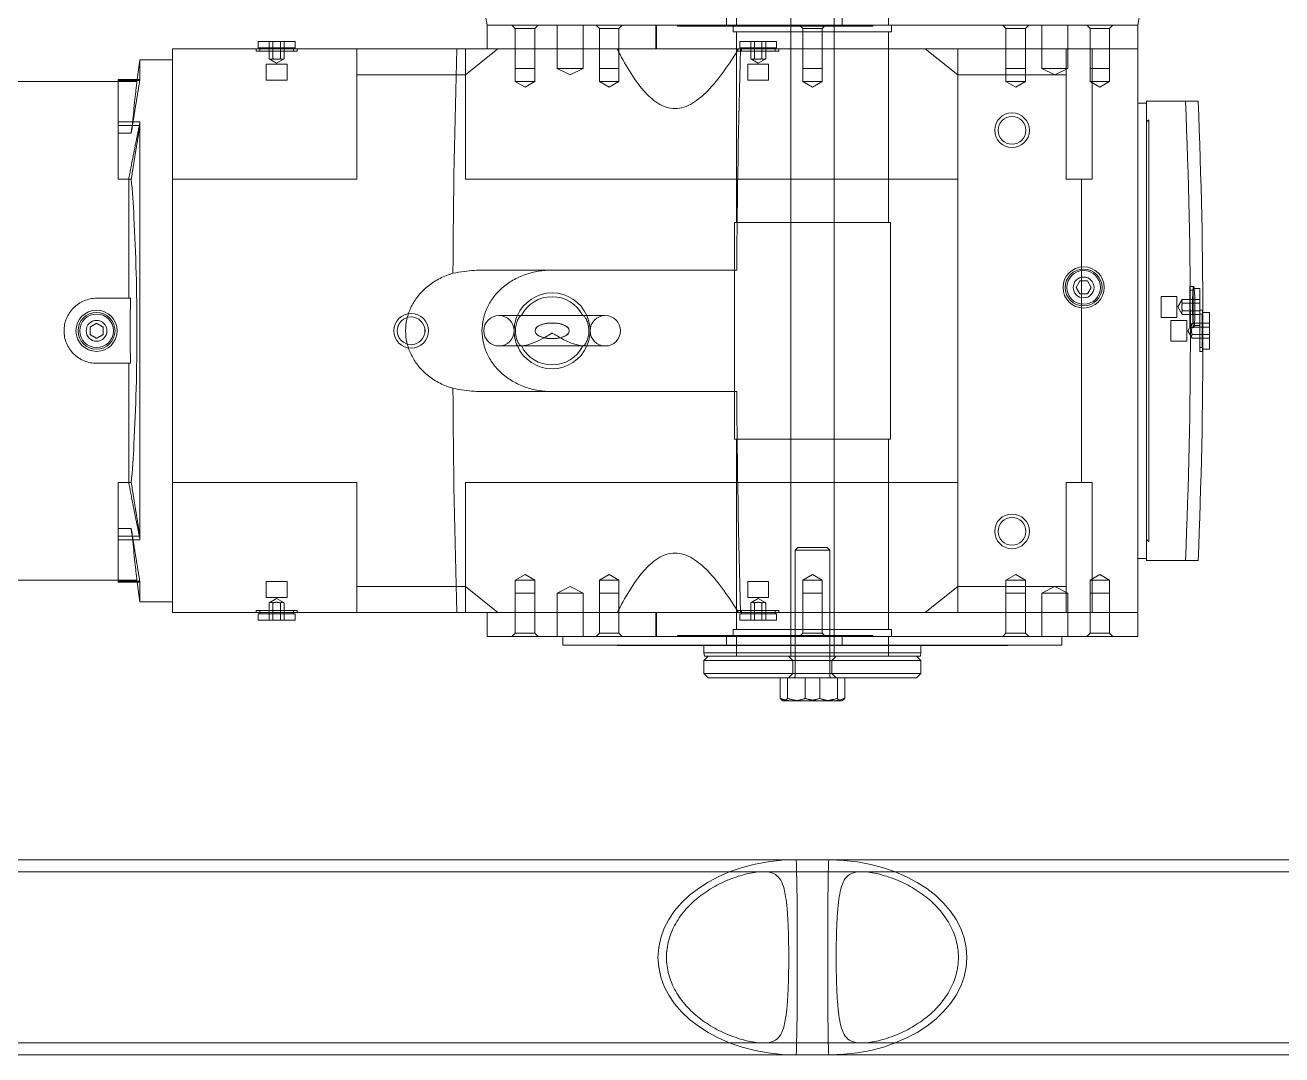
# Model space of a CAD drawing. Header units: millimetres. Extents: x 12318 to 17800, y 6541 to 10165.
# Drawn here: x 13402.5 to 13515.6, y 9246 to 9338.8 of the extents above; entities that cross this region are included whole.
import ezdxf

# ---------------------------------------------------------------- set-up
doc = ezdxf.new("R2010")
doc.units = ezdxf.units.MM
doc.layers.add('Equipment', color=123, linetype='Continuous')

# ---------------------------------------------------------------- blocks, each defined once
blk = doc.blocks.new('A$Ce64cb7e9')
at = {"layer": 'Equipment', "linetype": 'Continuous', "lineweight": 0, "extrusion": (-2.22045e-16, 1, 0)}
for p, q in [((319.46, 510), (313.87, 541.74)), ((619.46, 510), (625.06, 541.74)), ((434.46, 519), (434.46, 510)), ((459.46, 519), (459.46, 219)), ((479.46, 519), (479.46, 219)), ((504.46, 519), (504.46, 510)), ((319.46, 510), (358.83, 510)), ((319.46, 510), (319.46, 499)), ((332.47, 508.5), (330.96, 510)), ((341.46, 508.5), (342.96, 510)), ((351.71, 510), (351.71, 490)), ((368.17, 510), (358.83, 510)), ((363.71, 510), (363.71, 490)), ((368.17, 510), (570.75, 510)), ((371.28, 508.5), (369.77, 510)), ((380.27, 508.5), (381.77, 510)), ((397.28, 510), (397.28, 499)), ((397.61, 510), (397.61, 499)), ((407.29, 509.5), (407.29, 510)), ((429.88, 514), (429.88, 510)), ((432.96, 510), (432.96, 506.85)), ((464.97, 508.5), (463.46, 510)), ((473.96, 508.5), (475.46, 510)), ((483.09, 510), (483.09, 514)), ((497.29, 509.5), (497.29, 510)), ((505.96, 510), (505.96, 506.85)), ((558.66, 508.5), (557.16, 510)), ((567.65, 508.5), (569.16, 510)), ((580.1, 510), (570.75, 510)), ((575.21, 510), (575.21, 490)), ((580.1, 510), (619.46, 510)), ((587.21, 510), (587.21, 490)), ((597.47, 508.5), (595.96, 510)), ((606.46, 508.5), (607.96, 510)), ((619.46, 510), (619.46, 499)), ((341.46, 508.5), (332.47, 508.5)), ((332.47, 490), (332.47, 508.5)), ((341.46, 490), (341.46, 508.5)), ((380.27, 508.5), (371.28, 508.5)), ((371.28, 490), (371.28, 508.5)), ((380.27, 490), (380.27, 508.5)), ((407.29, 509.5), (497.29, 509.5)), ((432.96, 506.85), (459.46, 506.85)), ((434.46, 506.85), (434.46, 419)), ((479.46, 506.85), (459.46, 506.85)), ((473.96, 508.5), (464.97, 508.5)), ((464.97, 490), (464.97, 508.5)), ((473.96, 490), (473.96, 508.5)), ((479.46, 506.85), (505.96, 506.85)), ((504.46, 506.85), (504.46, 419)), ((567.65, 508.5), (558.66, 508.5)), ((558.66, 490), (558.66, 508.5)), ((567.65, 490), (567.65, 508.5)), ((606.46, 508.5), (597.47, 508.5)), ((597.47, 490), (597.47, 508.5)), ((606.46, 490), (606.46, 508.5)), ((174.46, 499), (305.53, 499)), ((174.46, 499), (174.46, 239)), ((212.96, 498), (212.96, 499)), ((230.96, 502.5), (213.96, 502.5)), ((213.96, 499.5), (213.96, 502.5)), ((230.96, 499.5), (213.96, 499.5)), ((214.71, 499), (214.71, 499.5)), ((214.71, 498), (214.71, 499)), ((219, 502.5), (219, 494.5)), ((220.73, 502.5), (220.73, 494.5)), ((224.2, 494.5), (224.2, 502.5)), ((225.93, 502.5), (225.93, 494.5)), ((230.21, 499), (230.21, 499.5)), ((230.21, 498), (230.21, 499)), ((230.96, 499.5), (230.96, 502.5)), ((231.96, 498), (231.96, 499)), ((259.46, 499), (259.46, 487)), ((305.53, 499), (379.43, 499)), ((324.46, 499), (309.46, 487)), ((309.46, 487), (309.46, 499)), ((390.5, 499), (379.43, 499)), ((390.5, 499), (397.61, 499)), ((435.43, 499), (397.61, 499)), ((434.96, 498), (434.96, 499)), ((435.43, 499), (436.35, 499)), ((452.96, 502.5), (435.96, 502.5)), ((435.96, 499.5), (435.96, 502.5)), ((452.96, 499.5), (435.96, 499.5)), ((436.35, 499), (437.31, 499)), ((436.71, 498), (436.71, 499.5)), ((501.61, 499), (437.31, 499)), ((441, 502.5), (441, 494.5)), ((442.73, 502.5), (442.73, 494.5)), ((446.2, 494.5), (446.2, 502.5)), ((447.93, 502.5), (447.93, 494.5)), ((452.21, 498), (452.21, 499.5)), ((452.96, 499.5), (452.96, 502.5)), ((453.96, 498), (453.96, 499)), ((501.61, 499), (536.46, 499)), ((536.46, 487), (521.46, 499)), ((536.46, 369), (536.46, 499)), ((619.46, 499), (536.46, 499)), ((586.46, 487), (586.46, 499)), ((598.46, 499), (598.46, 439)), ((619.46, 499), (619.46, 239)), ((158.19, 484.94), (159.46, 494)), ((159.46, 484.94), (159.46, 494)), ((174.46, 494), (159.46, 494)), ((212.96, 498), (231.96, 498)), ((222.46, 492.5), (219, 494.5)), ((222.46, 492.5), (225.93, 494.5)), ((434.96, 498), (453.96, 498)), ((444.46, 492.5), (441, 494.5)), ((444.46, 492.5), (447.93, 494.5)), ((217.66, 492), (227.26, 492)), ((217.66, 492), (217.66, 484.67)), ((227.26, 492), (227.26, 484.67)), ((309.46, 487), (259.46, 487)), ((259.46, 439), (259.46, 487)), ((309.46, 487), (309.46, 439)), ((341.46, 490), (332.46, 490)), ((332.46, 484), (332.46, 490)), ((341.46, 484), (341.46, 490)), ((351.71, 490), (363.71, 490)), ((357.71, 487), (351.71, 490)), ((357.71, 487), (363.71, 490)), ((380.27, 490), (371.27, 490)), ((371.27, 484), (371.27, 490)), ((380.27, 484), (380.27, 490)), ((439.66, 492), (449.26, 492)), ((439.66, 492), (439.66, 484.67)), ((449.26, 492), (449.26, 484.67)), ((473.96, 490), (464.96, 490)), ((464.96, 484), (464.96, 490)), ((473.96, 484), (473.96, 490)), ((586.46, 487), (536.46, 487)), ((567.66, 490), (558.66, 490)), ((558.66, 484), (558.66, 490)), ((567.66, 484), (567.66, 490)), ((575.21, 490), (587.21, 490)), ((581.21, 487), (575.21, 490)), ((581.21, 487), (587.21, 490)), ((586.46, 487), (586.46, 439)), ((606.46, 490), (597.46, 490)), ((597.46, 484), (597.46, 490)), ((606.46, 484), (606.46, 490)), ((149.46, 484), (70.5, 484)), ((149.46, 484.94), (159.46, 484.94)), ((149.46, 484.94), (149.46, 484.29)), ((159.38, 484.46), (149.46, 484.46)), ((149.46, 484.29), (149.46, 467.04)), ((158.06, 484), (149.46, 484)), ((158.06, 484), (158.19, 484.94)), ((217.66, 484.67), (227.26, 484.67)), ((341.46, 484), (332.46, 484)), ((336.96, 481.4), (332.46, 484)), ((336.96, 481.4), (341.46, 484)), ((380.27, 484), (371.27, 484)), ((375.77, 481.4), (371.27, 484)), ((375.77, 481.4), (380.27, 484)), ((439.66, 484.67), (449.26, 484.67)), ((473.96, 484), (464.96, 484)), ((469.46, 481.4), (464.96, 484)), ((469.46, 481.4), (473.96, 484)), ((567.66, 484), (558.66, 484)), ((563.16, 481.4), (558.66, 484)), ((563.16, 481.4), (567.66, 484)), ((606.46, 484), (597.46, 484)), ((601.96, 481.4), (597.46, 484)), ((601.96, 481.4), (606.46, 484)), ((623.46, 474), (619.46, 474)), ((641.4, 475), (623.46, 475)), ((623.46, 263), (623.46, 475)), ((647.22, 475), (641.4, 475)), ((149.46, 467.04), (149.46, 463.73)), ((149.46, 465.35), (159.46, 465.35)), ((149.46, 439.02), (149.46, 463.73)), ((159.46, 463.73), (149.46, 463.73)), ((159.46, 463.73), (159.46, 465.35)), ((159.46, 369), (159.46, 463.73)), ((624.46, 466.25), (624.46, 271.75)), ((149.46, 460.23), (155.45, 460.23)), ((155.45, 439.02), (149.46, 439.02)), ((154.26, 439.02), (154.26, 384)), ((174.46, 439), (259.46, 439)), ((309.46, 439), (536.46, 439)), ((586.46, 439), (598.46, 439)), ((593.46, 439), (593.46, 299)), ((433.46, 419), (459.46, 419)), ((433.46, 419), (433.46, 319)), ((459.46, 419), (479.46, 419)), ((479.46, 419), (505.46, 419)), ((505.46, 419), (505.46, 319)), ((349.24, 397), (317.81, 397)), ((349.24, 397), (434.55, 397)), ((591, 389), (592.73, 392)), ((592.73, 386), (591, 389)), ((592.73, 392), (596.2, 392)), ((596.2, 392), (597.93, 389)), ((597.93, 389), (596.2, 386)), ((643.46, 389.5), (643.46, 370.5)), ((643.46, 389.5), (645.17, 389.5)), ((644.96, 371.5), (644.96, 388.5)), ((644.96, 388.5), (647.96, 388.5)), ((647.96, 378.5), (647.96, 388.5)), ((154.26, 384), (139.46, 384)), ((596.2, 386), (592.73, 386)), ((630.13, 384.8), (630.13, 375.2)), ((637.46, 384.8), (630.13, 384.8)), ((637.46, 384.8), (637.46, 375.2)), ((637.96, 380), (639.96, 383.46)), ((647.96, 383.46), (639.96, 383.46)), ((643.46, 387.75), (644.96, 387.75)), ((637.96, 380), (639.96, 376.54)), ((647.96, 381.73), (639.96, 381.73)), ((647.96, 378.27), (639.96, 378.27)), ((647.96, 378.5), (647.96, 359.5)), ((647.96, 378.5), (649.25, 378.5)), ((647.96, 376.75), (649.45, 376.75)), ((649.45, 376.75), (649.46, 376.75)), ((649.46, 360.5), (649.46, 377.5)), ((649.46, 377.5), (652.46, 377.5)), ((652.46, 360.5), (652.46, 377.5)), ((373.96, 376), (324.96, 376)), ((637.46, 375.2), (630.13, 375.2)), ((634.63, 373.8), (634.63, 364.2)), ((641.96, 373.8), (634.63, 373.8)), ((647.96, 376.54), (639.96, 376.54)), ((641.96, 373.8), (641.96, 364.2)), ((642.46, 369), (644.46, 372.46)), ((643.46, 372.25), (644.96, 372.25)), ((652.46, 372.46), (644.46, 372.46)), ((644.96, 371.5), (647.96, 371.5)), ((159.46, 274.27), (159.46, 369)), ((536.46, 239), (536.46, 369)), ((642.46, 369), (644.46, 365.54)), ((643.46, 370.5), (645.26, 370.5)), ((652.46, 370.73), (644.46, 370.73)), ((652.46, 367.27), (644.46, 367.27)), ((652.46, 365.54), (644.46, 365.54)), ((324.96, 362), (373.96, 362)), ((641.96, 364.2), (634.63, 364.2)), ((647.96, 361.25), (649.45, 361.25)), ((647.96, 359.5), (649.25, 359.5)), ((649.45, 361.25), (649.46, 361.25)), ((649.46, 360.5), (652.46, 360.5)), ((139.46, 354), (154.26, 354)), ((154.26, 354), (154.26, 298.98)), ((317.81, 341), (349.24, 341)), ((434.55, 341), (349.24, 341)), ((433.46, 319), (459.46, 319)), ((434.46, 319), (434.46, 231.15)), ((459.46, 319), (479.46, 319)), ((479.46, 319), (505.46, 319)), ((504.46, 319), (504.46, 231.15)), ((149.46, 298.98), (155.45, 298.98)), ((149.46, 274.27), (149.46, 298.98)), ((174.46, 299), (259.46, 299)), ((259.46, 251), (259.46, 299)), ((309.46, 299), (309.46, 251)), ((309.46, 299), (536.46, 299)), ((586.46, 299), (586.46, 251)), ((586.46, 299), (598.46, 299)), ((598.46, 299), (598.46, 239)), ((155.45, 277.77), (149.46, 277.77)), ((149.46, 274.27), (149.46, 270.96)), ((149.46, 274.27), (159.46, 274.27)), ((159.46, 272.65), (149.46, 272.65)), ((159.46, 272.65), (159.46, 274.27)), ((149.46, 270.96), (149.46, 253.71)), ((462.69, 269), (461.46, 267.77)), ((471.21, 267.77), (461.46, 267.77)), ((461.46, 209.6), (461.46, 267.77)), ((462.69, 269), (476.24, 269)), ((477.46, 267.77), (471.21, 267.77)), ((476.24, 269), (477.46, 267.77)), ((477.46, 209.6), (477.46, 267.77)), ((623.46, 264), (619.46, 264)), ((623.46, 263), (641.4, 263)), ((641.4, 263), (647.22, 263)), ((336.96, 256.6), (332.46, 254)), ((336.96, 256.6), (341.46, 254)), ((375.77, 256.6), (371.27, 254)), ((375.77, 256.6), (380.27, 254)), ((469.46, 256.6), (464.96, 254)), ((469.46, 256.6), (473.96, 254)), ((563.16, 256.6), (558.66, 254)), ((563.16, 256.6), (567.66, 254)), ((601.96, 256.6), (597.46, 254)), ((601.96, 256.6), (606.46, 254)), ((149.46, 254), (70.5, 254)), ((158.06, 254), (149.46, 254)), ((149.46, 253.71), (149.46, 253.06)), ((149.46, 253.54), (159.38, 253.54)), ((159.46, 253.06), (149.46, 253.06)), ((158.06, 254), (158.19, 253.06)), ((158.19, 253.06), (159.46, 244)), ((159.46, 244), (159.46, 253.06)), ((227.26, 253.33), (217.66, 253.33)), ((217.66, 246), (217.66, 253.33)), ((227.26, 246), (227.26, 253.33)), ((259.46, 251), (309.46, 251)), ((259.46, 251), (259.46, 239)), ((309.46, 251), (324.46, 239)), ((309.46, 239), (309.46, 251)), ((332.46, 254), (341.46, 254)), ((332.46, 254), (332.46, 248)), ((341.46, 254), (341.46, 248)), ((357.71, 251), (351.71, 248)), ((357.71, 251), (363.71, 248)), ((371.27, 254), (380.27, 254)), ((371.27, 254), (371.27, 248)), ((380.27, 254), (380.27, 248)), ((449.26, 253.33), (439.66, 253.33)), ((439.66, 246), (439.66, 253.33)), ((449.26, 246), (449.26, 253.33)), ((464.96, 254), (473.96, 254)), ((464.96, 254), (464.96, 248)), ((473.96, 254), (473.96, 248)), ((521.46, 239), (536.46, 251)), ((536.46, 251), (586.46, 251)), ((558.66, 254), (567.66, 254)), ((558.66, 254), (558.66, 248)), ((567.66, 254), (567.66, 248)), ((581.21, 251), (575.21, 248)), ((581.21, 251), (587.21, 248)), ((586.46, 239), (586.46, 251)), ((597.46, 254), (606.46, 254)), ((597.46, 254), (597.46, 248)), ((606.46, 254), (606.46, 248)), ((174.46, 244), (159.46, 244)), ((227.26, 246), (217.66, 246)), ((222.46, 245.5), (219, 243.5)), ((219, 235.5), (219, 243.5)), ((220.73, 235.5), (220.73, 243.5)), ((222.46, 245.5), (225.93, 243.5)), ((224.2, 235.5), (224.2, 243.5)), ((225.93, 235.5), (225.93, 243.5)), ((332.46, 248), (341.46, 248)), ((332.47, 248), (332.47, 229.51)), ((341.46, 248), (341.46, 229.51)), ((363.71, 248), (351.71, 248)), ((351.71, 228), (351.71, 248)), ((363.71, 228), (363.71, 248)), ((371.27, 248), (380.27, 248)), ((371.28, 248), (371.28, 229.51)), ((380.27, 248), (380.27, 229.51)), ((449.26, 246), (439.66, 246)), ((444.46, 245.5), (441, 243.5)), ((441, 235.5), (441, 243.5)), ((442.73, 235.5), (442.73, 243.5)), ((444.46, 245.5), (447.93, 243.5)), ((446.2, 235.5), (446.2, 243.5)), ((447.93, 235.5), (447.93, 243.5)), ((464.96, 248), (473.96, 248)), ((464.97, 248), (464.97, 229.51)), ((473.96, 248), (473.96, 229.51)), ((558.66, 248), (567.66, 248)), ((558.66, 248), (558.66, 229.51)), ((567.65, 248), (567.65, 229.51)), ((587.21, 248), (575.21, 248)), ((575.21, 228), (575.21, 248)), ((587.21, 228), (587.21, 248)), ((597.46, 248), (606.46, 248)), ((597.47, 248), (597.47, 229.51)), ((606.46, 248), (606.46, 229.51)), ((305.53, 239), (174.46, 239)), ((231.96, 240), (212.96, 240)), ((212.96, 240), (212.96, 239)), ((213.96, 238.5), (230.96, 238.5)), ((213.96, 238.5), (213.96, 235.5)), ((214.71, 240), (214.71, 239)), ((214.71, 239), (214.71, 238.5)), ((230.21, 240), (230.21, 239)), ((230.21, 239), (230.21, 238.5)), ((230.96, 238.5), (230.96, 235.5)), ((231.96, 240), (231.96, 239)), ((379.43, 239), (305.53, 239)), ((319.46, 239), (319.46, 228)), ((379.43, 239), (390.5, 239)), ((397.61, 239), (390.5, 239)), ((397.28, 239), (397.28, 228)), ((397.61, 239), (435.43, 239)), ((397.61, 239), (397.61, 228)), ((453.96, 240), (434.96, 240)), ((434.96, 240), (434.96, 239)), ((436.35, 239), (435.43, 239)), ((435.96, 238.5), (452.96, 238.5)), ((435.96, 238.5), (435.96, 235.5)), ((437.31, 239), (436.35, 239)), ((436.71, 240), (436.71, 238.5)), ((437.31, 239), (501.61, 239)), ((452.21, 240), (452.21, 238.5)), ((452.96, 238.5), (452.96, 235.5)), ((453.96, 240), (453.96, 239)), ((536.46, 239), (501.61, 239)), ((619.46, 239), (536.46, 239)), ((619.46, 239), (619.46, 228)), ((213.96, 235.5), (230.96, 235.5)), ((435.96, 235.5), (452.96, 235.5)), ((619.46, 228), (319.46, 228)), ((332.47, 229.51), (330.96, 228)), ((332.47, 229.51), (341.46, 229.51)), ((341.46, 229.51), (342.96, 228)), ((354.46, 228), (354.46, 224)), ((371.28, 229.51), (369.77, 228)), ((371.28, 229.51), (380.27, 229.51)), ((380.27, 229.51), (381.77, 228)), ((497.29, 228.5), (407.29, 228.5)), ((407.29, 228.5), (407.29, 228)), ((429.88, 228), (429.88, 224)), ((459.46, 231.15), (432.96, 231.15)), ((432.96, 228), (432.96, 231.15)), ((434.46, 228), (434.46, 219)), ((459.46, 231.15), (479.46, 231.15)), ((464.97, 229.51), (463.46, 228)), ((464.97, 229.51), (473.96, 229.51)), ((473.96, 229.51), (475.46, 228)), ((505.96, 231.15), (479.46, 231.15)), ((483.09, 224), (483.09, 228)), ((497.29, 228.5), (497.29, 228)), ((504.46, 228), (504.46, 219)), ((505.96, 228), (505.96, 231.15)), ((558.66, 229.51), (557.16, 228)), ((558.66, 229.51), (567.65, 229.51)), ((567.65, 229.51), (569.16, 228)), ((584.46, 228), (584.46, 224)), ((597.47, 229.51), (595.96, 228)), ((597.47, 229.51), (606.46, 229.51)), ((606.46, 229.51), (607.96, 228)), ((354.46, 224), (584.46, 224)), ((379.46, 224), (379.46, 223.84)), ((379.46, 223.84), (559.46, 223.84)), ((419.46, 223.84), (419.46, 220.5)), ((419.46, 220.5), (519.46, 220.5)), ((419.73, 219), (419.46, 220.5)), ((519.2, 219), (519.46, 220.5)), ((519.46, 223.84), (519.46, 220.5)), ((559.46, 224), (559.46, 223.84)), ((421.46, 219), (419.46, 217)), ((480.39, 217), (419.46, 217)), ((419.46, 211), (419.46, 217)), ((419.73, 219), (519.2, 219)), ((460.46, 217), (458.46, 219)), ((460.46, 217), (460.46, 211)), ((478.46, 217), (480.46, 219)), ((478.46, 217), (478.46, 211)), ((519.46, 217), (480.39, 217)), ((517.46, 219), (519.46, 217)), ((519.46, 211), (519.46, 217)), ((419.46, 211), (480.39, 211)), ((421.46, 209), (419.46, 211)), ((517.46, 209), (421.46, 209)), ((454.59, 209), (454.59, 199.46)), ((457.99, 209), (457.99, 199.46)), ((460.46, 211), (458.46, 209)), ((466.06, 209), (466.06, 199.46)), ((472.87, 209), (472.87, 199.46)), ((478.46, 211), (480.46, 209)), ((480.39, 211), (519.46, 211)), ((480.93, 209), (480.93, 199.46)), ((484.34, 209), (484.34, 199.46)), ((517.46, 209), (519.46, 211)), ((455.96, 198.25), (455.63, 198.44)), ((455.96, 198.25), (456.29, 198.25)), ((456.29, 198.25), (465.43, 198.25)), ((465.43, 198.25), (478.61, 198.25)), ((478.61, 198.25), (482.96, 198.25)), ((482.96, 198.25), (483.3, 198.44)), ((70.5, 125), (461.9, 125)), ((461.9, 125), (477.03, 125)), ((477.53, 125), (477.03, 125)), ((477.53, 125), (861.41, 125)), ((49.41, 119.5), (446.79, 119.5)), ((446.79, 119.5), (882.5, 119.5)), ((49.41, 40.5), (446.79, 40.5)), ((70.5, 35), (461.9, 35)), ((446.79, 40.5), (882.5, 40.5)), ((461.9, 35), (477.03, 35)), ((477.53, 35), (477.03, 35)), ((477.53, 35), (861.41, 35))]:
    blk.add_line(p, q, dxfattribs=at)
at = {"layer": 'Equipment', "linetype": 'Continuous', "lineweight": 0}
for centre, radius in [((561.46, 461.5), 8), ((594.46, 389), 8.5), ((594.46, 389), 7.75), ((139.46, 369), 9.5), ((139.46, 369), 7.75), ((284.46, 369), 8), ((139.46, 369), 4.8), ((561.46, 276.5), 8)]:
    blk.add_circle(centre, radius, dxfattribs=at)
at = {"layer": 'Equipment', "linetype": 'Continuous', "lineweight": 0, "extrusion": (0, 0, -1)}
for centre, radius in [((-561.46, 461.5), 6.4), ((-561.46, 461.5), 6.39), ((-594.46, 389), 9.5), ((-594.46, 389), 4.8), ((-139.46, 369), 8.5), ((-284.46, 369), 6.4), ((-284.46, 369), 6.39), ((-561.46, 276.5), 6.4), ((-561.46, 276.5), 6.39)]:
    blk.add_circle(centre, radius, dxfattribs=at)
for centre, radius, start, end in [((1852.78, 369), 2502.25, 177.57211, 182.42789), ((-349.46, 369), 17.5, 23.57818, 156.42182), ((-349.46, 369), 15.75, 26.3878, 153.6122), ((-324.96, 369), 7, 270, 90), ((-324.96, 369), 7, 90, 270), ((-349.46, 369), 17.5, 0, 23.57818), ((-349.46, 369), 15.75, 26.11135, 26.3878), ((-349.46, 369), 15.75, 153.6122, 153.88865), ((-349.46, 369), 17.5, 156.42182, 180), ((-373.96, 369), 7, 270, 90), ((-373.96, 369), 7, 90, 270), ((-349.46, 369), 17.5, 336.42182, 0), ((-349.46, 369), 17.5, 180, 203.57818), ((-349.46, 369), 17.5, 203.57818, 336.42182), ((-349.46, 369), 15.75, 333.6122, 333.88865), ((-349.46, 369), 15.75, 206.3878, 333.6122), ((-349.46, 369), 15.75, 206.11135, 206.3878), ((-460.86, 209.6), 0.6, 180, 270), ((-478.06, 209.6), 0.6, 270, 0)]:
    blk.add_arc(centre, radius, start, end, dxfattribs=at)
for centre, major_axis, ratio, start_param, end_param in [((525.34, 369), (0, 1000), 0.221695, -1.544256, -1.440427), ((656.16, 369), (0, 1000), 0.221695, -1.542793, -1.440427), ((726.33, 465), (-102.87, 0), 0.087489, 0, 0.139548), ((525.34, 369), (0, 1000), 0.221695, -1.701165, -1.597336), ((656.16, 369), (0, 1000), 0.221695, -1.701165, -1.5988), ((726.33, 273), (102.87, 0), 0.087489, 3.002045, 3.141593), ((477.03, 80), (0, 45), 0.012341, -3.133635, -0.007958), ((477.03, 80), (0, 45), 0.012341, -0.007958, 0), ((477.03, 80), (63.64, 0), 0.707134, -1.570796, -1.562976), ((477.03, 80), (63.64, 0), 0.707134, -1.562976, 0), ((477.03, 80), (63.64, 0), 0.707134, 0, 1.562976), ((477.03, 80), (0, 45), 0.012341, -3.141593, -3.133635), ((477.03, 80), (63.64, 0), 0.707134, 1.562976, 1.570796)]:
    blk.add_ellipse(centre, major_axis=major_axis, ratio=ratio, start_param=start_param, end_param=end_param, dxfattribs=at)
at = {"layer": 'Equipment', "linetype": 'Continuous', "lineweight": 0}
for centre, major_axis, ratio, start_param, end_param in [((-1819.04, 369), (0, 2472.11), 0.996195, -1.613688, -1.527905), ((461.9, 80), (-63.64, 0), 0.707134, -1.570796, 0), ((461.9, 80), (0, 45), 0.012341, -3.141593, 0), ((461.9, 80), (-63.64, 0), 0.707134, 0, 1.570796)]:
    blk.add_ellipse(centre, major_axis=major_axis, ratio=ratio, start_param=start_param, end_param=end_param, dxfattribs=at)
for points, knots in [([(379.43, 499), (381.2, 495.52), (383.07, 492.12), (387.13, 485.6), (389.32, 482.48), (393.56, 477.66), (395.76, 475.55), (399.42, 473.23), (400.7, 472.6), (403.35, 471.75), (404.71, 471.52), (407.43, 471.52), (408.81, 471.75), (411.53, 472.6), (412.87, 473.23), (416.74, 475.55), (419.13, 477.66), (423.83, 482.48), (426.32, 485.6), (431.05, 492.12), (433.28, 495.52), (435.43, 499)], [-10.612336, -10.612336, -10.612336, -10.612336, -9.477945, -9.477945, -8.303448, -8.303448, -7.402083, -7.402083, -6.951401, -6.951401, -6.500718, -6.500718, -6.050036, -6.050036, -5.599353, -5.599353, -4.697989, -4.697989, -3.523491, -3.523491, -2.3891, -2.3891, -2.3891, -2.3891]), ([(158.06, 484), (158.06, 484), (157.95, 482.98), (157.5, 478.8), (157.15, 475.62), (156.35, 468.28), (155.93, 464.49), (155.45, 460.23)], [48.774105, 48.774105, 48.774105, 48.774105, 51.401283, 51.401283, 54.02846, 54.02846, 56.053154, 56.053154, 56.053154, 56.053154]), ([(155.45, 439.02), (155.93, 433.46), (156.35, 427.47), (157.15, 413.05), (157.5, 404.39), (157.95, 386.74), (158.06, 377.76), (158.06, 360.24), (157.95, 351.26), (157.5, 333.61), (157.15, 324.95), (156.35, 310.53), (155.93, 304.54), (155.45, 298.98)], [41.495056, 41.495056, 41.495056, 41.495056, 43.51975, 43.51975, 46.146927, 46.146927, 48.774105, 48.774105, 51.401283, 51.401283, 54.02846, 54.02846, 56.053154, 56.053154, 56.053154, 56.053154]), ([(303.73, 395.54), (302.98, 395.32), (302.23, 395.07), (299.46, 394.06), (297.5, 393.12), (293.85, 390.91), (292.17, 389.64), (289.39, 387.08), (288.17, 385.74), (285.99, 382.8), (285.03, 381.2), (283.48, 377.85), (282.89, 376.09), (282.1, 372.54), (281.91, 370.74), (281.91, 367.26), (282.1, 365.46), (282.89, 361.91), (283.48, 360.15), (285.03, 356.8), (285.99, 355.2), (288.17, 352.26), (289.39, 350.92), (292.17, 348.36), (293.85, 347.09), (297.5, 344.88), (299.46, 343.94), (302.23, 342.93), (302.98, 342.68), (303.73, 342.46)], [-17.205787, -17.205787, -17.205787, -17.205787, -16.985538, -16.985538, -16.374926, -16.374926, -15.764314, -15.764314, -15.240848, -15.240848, -14.717381, -14.717381, -14.193915, -14.193915, -13.670449, -13.670449, -13.146983, -13.146983, -12.623517, -12.623517, -12.10005, -12.10005, -11.576584, -11.576584, -10.965972, -10.965972, -10.35536, -10.35536, -10.135111, -10.135111, -10.135111, -10.135111]), ([(317.81, 397), (314.96, 397), (311.98, 396.82), (307.22, 396.21), (305.47, 395.91), (303.73, 395.54)], [11.888263, 11.888263, 11.888263, 11.888263, 12.832001, 12.832001, 13.377801, 13.377801, 13.377801, 13.377801]), ([(349.24, 341), (347.27, 341), (345.22, 341.16), (341.13, 341.84), (339.08, 342.36), (335.12, 343.76), (333.2, 344.64), (329.63, 346.71), (327.97, 347.91), (325.12, 350.39), (323.82, 351.76), (321.49, 354.75), (320.47, 356.39), (318.81, 359.84), (318.18, 361.65), (317.34, 365.33), (317.13, 367.19), (317.13, 370.81), (317.34, 372.67), (318.18, 376.35), (318.81, 378.16), (320.47, 381.61), (321.49, 383.25), (323.82, 386.24), (325.12, 387.61), (327.97, 390.09), (329.63, 391.29), (333.2, 393.36), (335.12, 394.24), (339.08, 395.64), (341.13, 396.16), (345.22, 396.84), (347.27, 397), (349.24, 397)], [9.134137, 9.134137, 9.134137, 9.134137, 9.72457, 9.72457, 10.315003, 10.315003, 10.905436, 10.905436, 11.495869, 11.495869, 12.039618, 12.039618, 12.583368, 12.583368, 13.127117, 13.127117, 13.670866, 13.670866, 14.214616, 14.214616, 14.758365, 14.758365, 15.302114, 15.302114, 15.845863, 15.845863, 16.436296, 16.436296, 17.02673, 17.02673, 17.617163, 17.617163, 18.207596, 18.207596, 18.207596, 18.207596]), ([(645.17, 389.5), (645.1, 389.5), (645.03, 389.26), (644.9, 388.29), (644.84, 387.56), (644.75, 385.87), (644.71, 384.8), (644.67, 382.46), (644.66, 381.19), (644.67, 378.81), (644.69, 377.54), (644.75, 375.2), (644.8, 374.13), (644.91, 372.44), (644.97, 371.71), (645.11, 370.74), (645.19, 370.5), (645.26, 370.5)], [-2.865243, -2.865243, -2.865243, -2.865243, -2.506783, -2.506783, -2.148324, -2.148324, -1.790526, -1.790526, -1.432728, -1.432728, -1.074877, -1.074877, -0.717026, -0.717026, -0.358513, -0.358513, 0, 0, 0, 0]), ([(645.26, 370.5), (645.33, 370.5), (645.4, 370.74), (645.53, 371.71), (645.59, 372.44), (645.68, 374.13), (645.72, 375.2), (645.76, 377.54), (645.77, 378.81), (645.76, 381.19), (645.74, 382.46), (645.67, 384.8), (645.63, 385.87), (645.52, 387.56), (645.46, 388.29), (645.32, 389.26), (645.24, 389.5), (645.17, 389.5)], [-5.730486, -5.730486, -5.730486, -5.730486, -5.372026, -5.372026, -5.013567, -5.013567, -4.655769, -4.655769, -4.297971, -4.297971, -3.94012, -3.94012, -3.582269, -3.582269, -3.223756, -3.223756, -2.865243, -2.865243, -2.865243, -2.865243]), ([(139.46, 384), (138.52, 384), (137.55, 383.91), (135.61, 383.53), (134.64, 383.24), (131.87, 382.09), (130.19, 380.94), (127.53, 378.28), (126.37, 376.59), (125.22, 373.82), (124.93, 372.86), (124.55, 370.92), (124.46, 369.94), (124.46, 368.06), (124.55, 367.08), (124.93, 365.14), (125.22, 364.18), (126.37, 361.41), (127.53, 359.72), (130.19, 357.06), (131.87, 355.91), (134.64, 354.76), (135.61, 354.47), (137.55, 354.09), (138.52, 354), (139.46, 354)], [-9.051557, -9.051557, -9.051557, -9.051557, -8.7687, -8.7687, -8.485837, -8.485837, -7.920112, -7.920112, -7.354392, -7.354392, -7.071532, -7.071532, -6.788672, -6.788672, -6.505812, -6.505812, -6.222952, -6.222952, -5.657232, -5.657232, -5.091507, -5.091507, -4.808644, -4.808644, -4.525787, -4.525787, -4.525787, -4.525787]), ([(649.25, 378.5), (649.24, 378.5), (649.22, 378.26), (649.19, 377.29), (649.18, 376.56), (649.16, 374.87), (649.15, 373.81), (649.14, 371.47), (649.13, 370.19), (649.13, 367.81), (649.14, 366.53), (649.15, 364.19), (649.16, 363.13), (649.18, 361.44), (649.19, 360.71), (649.22, 359.74), (649.24, 359.5), (649.25, 359.5), (649.27, 359.5), (649.28, 359.74), (649.31, 360.71), (649.32, 361.44), (649.35, 363.13), (649.35, 364.19), (649.37, 366.53), (649.37, 367.81), (649.37, 370.19), (649.37, 371.47), (649.35, 373.81), (649.35, 374.87), (649.32, 376.56), (649.31, 377.29), (649.28, 378.26), (649.27, 378.5), (649.25, 378.5)], [-2.862929, -2.862929, -2.862929, -2.862929, -2.505048, -2.505048, -2.147166, -2.147166, -1.789315, -1.789315, -1.431464, -1.431464, -1.073613, -1.073613, -0.715763, -0.715763, -0.357881, -0.357881, 0, 0, 0, 0.357881, 0.357881, 0.715763, 0.715763, 1.073613, 1.073613, 1.431464, 1.431464, 1.789315, 1.789315, 2.147166, 2.147166, 2.505047, 2.505047, 2.862929, 2.862929, 2.862929, 2.862929]), ([(335.32, 362.07), (335.22, 361.96), (335.06, 361.98), (334.61, 362.34), (334.34, 362.66), (333.76, 363.6), (333.48, 364.2), (333.02, 365.49), (332.85, 366.15), (332.61, 367.54), (332.55, 368.27), (332.55, 369), (332.55, 369.91), (332.65, 370.81), (333.01, 372.5), (333.26, 373.27), (333.84, 374.55), (334.14, 375.05), (334.69, 375.75), (334.93, 375.94), (335.19, 376.02), (335.27, 375.99), (335.32, 375.93)], [3.851495, 3.851495, 3.851495, 3.851495, 4.125269, 4.125269, 4.389149, 4.389149, 4.647289, 4.647289, 4.867142, 4.867142, 5.086937, 5.086937, 5.086937, 5.360601, 5.360601, 5.634357, 5.634357, 5.903418, 5.903418, 6.171119, 6.171119, 6.32699, 6.32699, 6.32699, 6.32699]), ([(357.34, 369), (357.34, 369.24), (357.28, 369.51), (357.06, 370.01), (356.85, 370.31), (356.28, 370.89), (355.76, 371.23), (353.62, 372.31), (351.36, 372.61), (347.57, 372.61), (345.31, 372.31), (343.16, 371.23), (342.65, 370.89), (342.08, 370.31), (341.86, 370.01), (341.65, 369.51), (341.59, 369.24), (341.59, 369)], [-2.653249, -2.653249, -2.653249, -2.653249, -2.582749, -2.582749, -2.490316, -2.490316, -2.337645, -2.337645, -1.768833, -1.768833, -1.200021, -1.200021, -1.04735, -1.04735, -0.954917, -0.954917, -0.884416, -0.884416, -0.884416, -0.884416]), ([(357.34, 369), (357.34, 369.22), (357.3, 369.44), (357.1, 369.95), (356.91, 370.23), (356.33, 370.85), (355.83, 371.2), (354.4, 371.89), (353.5, 372.14), (352.03, 372.42), (351.42, 372.5), (350.32, 372.58), (349.82, 372.6), (348.83, 372.59), (348.33, 372.57), (347.19, 372.46), (346.54, 372.37), (344.9, 372), (344.02, 371.69), (342.9, 371.05), (342.5, 370.76), (341.99, 370.19), (341.83, 369.94), (341.64, 369.46), (341.59, 369.23), (341.59, 369)], [-1.568363, -1.568363, -1.568363, -1.568363, -1.500754, -1.500754, -1.402052, -1.402052, -1.242967, -1.242967, -1.043673, -1.043673, -0.906724, -0.906724, -0.794604, -0.794604, -0.680911, -0.680911, -0.533983, -0.533983, -0.296082, -0.296082, -0.155543, -0.155543, -0.069644, -0.069644, 0, 0, 0, 0]), ([(363.61, 375.93), (363.7, 376.04), (363.86, 376.02), (364.32, 375.66), (364.59, 375.34), (365.16, 374.4), (365.45, 373.8), (365.9, 372.51), (366.08, 371.85), (366.31, 370.46), (366.38, 369.73), (366.38, 369)], [-5.086937, -5.086937, -5.086937, -5.086937, -4.813163, -4.813163, -4.549283, -4.549283, -4.291143, -4.291143, -4.07129, -4.07129, -3.851495, -3.851495, -3.851495, -3.851495]), ([(363.61, 362.07), (361.9, 362.23), (360.24, 362.65), (356.77, 363.88), (354.95, 364.78), (352.53, 366.14), (351.92, 366.51), (350.84, 367.17), (350.62, 367.31), (350.12, 367.62), (349.92, 367.73), (349.66, 367.83), (349.58, 367.85), (349.4, 367.86), (349.3, 367.84), (349.11, 367.77), (349.02, 367.73), (348.76, 367.59), (348.55, 367.46), (348.05, 367.15), (347.73, 366.95), (345.33, 365.48), (342.71, 364.03), (338.4, 362.57), (336.86, 362.21), (335.32, 362.07)], [-4.703069, -4.703069, -4.703069, -4.703069, -4.15869, -4.15869, -3.502432, -3.502432, -3.224583, -3.224583, -3.107968, -3.107968, -2.954066, -2.954066, -2.855926, -2.855926, -2.74403, -2.74403, -2.654486, -2.654486, -2.499818, -2.499818, -2.366576, -2.366576, -1.650497, -1.650497, -1.26698, -1.26698, -1.26698, -1.26698]), ([(341.59, 369), (341.59, 368.76), (341.65, 368.49), (341.86, 367.99), (342.08, 367.69), (342.65, 367.11), (343.16, 366.77), (345.31, 365.69), (347.57, 365.39), (349.46, 365.39), (351.36, 365.39), (353.62, 365.69), (355.76, 366.77), (356.28, 367.11), (356.85, 367.69), (357.06, 367.99), (357.28, 368.49), (357.34, 368.76), (357.34, 369)], [-0.884416, -0.884416, -0.884416, -0.884416, -0.813916, -0.813916, -0.721483, -0.721483, -0.568812, -0.568812, 0, 0, 0, 0.568812, 0.568812, 0.721483, 0.721483, 0.813916, 0.813916, 0.884416, 0.884416, 0.884416, 0.884416]), ([(341.59, 369), (341.59, 368.76), (341.64, 368.53), (341.83, 368.06), (341.98, 367.83), (342.48, 367.25), (342.96, 366.89), (344.29, 366.21), (345.18, 365.92), (346.78, 365.59), (347.41, 365.51), (348.52, 365.42), (349.02, 365.4), (350.02, 365.41), (350.52, 365.43), (351.65, 365.53), (352.29, 365.62), (353.89, 365.96), (354.76, 366.26), (355.98, 366.91), (356.38, 367.21), (356.89, 367.75), (357.07, 368), (357.28, 368.48), (357.33, 368.71), (357.34, 368.96), (357.34, 368.98), (357.34, 369)], [-2.940424, -2.940424, -2.940424, -2.940424, -2.868927, -2.868927, -2.788546, -2.788546, -2.635994, -2.635994, -2.453724, -2.453724, -2.343148, -2.343148, -2.253733, -2.253733, -2.163196, -2.163196, -2.048501, -2.048501, -1.865708, -1.865708, -1.733487, -1.733487, -1.644448, -1.644448, -1.573975, -1.573975, -1.568363, -1.568363, -1.568363, -1.568363]), ([(366.38, 369), (366.38, 368.09), (366.28, 367.19), (365.92, 365.5), (365.66, 364.73), (365.09, 363.45), (364.78, 362.95), (364.23, 362.25), (364, 362.06), (363.74, 361.98), (363.66, 362.01), (363.61, 362.07)], [-1.240052, -1.240052, -1.240052, -1.240052, -0.966389, -0.966389, -0.692632, -0.692632, -0.423572, -0.423572, -0.15587, -0.15587, 0, 0, 0, 0]), ([(303.73, 342.46), (305.47, 342.09), (307.22, 341.79), (311.98, 341.18), (314.96, 341), (317.81, 341)], [-1.489538, -1.489538, -1.489538, -1.489538, -0.943737, -0.943737, 0, 0, 0, 0]), ([(155.45, 277.77), (155.93, 273.51), (156.35, 269.72), (157.15, 262.38), (157.5, 259.2), (157.95, 255.02), (158.06, 254), (158.06, 254)], [-48.774105, -48.774105, -48.774105, -48.774105, -46.749412, -46.749412, -44.122234, -44.122234, -41.495056, -41.495056, -41.495056, -41.495056]), ([(435.43, 239), (433.28, 242.48), (431.05, 245.88), (426.32, 252.4), (423.83, 255.52), (419.13, 260.34), (416.74, 262.45), (412.87, 264.77), (411.53, 265.4), (408.81, 266.25), (407.43, 266.48), (404.71, 266.48), (403.35, 266.25), (400.7, 265.4), (399.42, 264.77), (395.76, 262.45), (393.56, 260.34), (389.32, 255.52), (387.13, 252.4), (383.07, 245.88), (381.2, 242.48), (379.43, 239)], [-10.612336, -10.612336, -10.612336, -10.612336, -9.477945, -9.477945, -8.303448, -8.303448, -7.402083, -7.402083, -6.951401, -6.951401, -6.500718, -6.500718, -6.050036, -6.050036, -5.599353, -5.599353, -4.697989, -4.697989, -3.523491, -3.523491, -2.3891, -2.3891, -2.3891, -2.3891]), ([(446.79, 40.5), (444.78, 40.5), (442.47, 40.8), (437.52, 41.88), (434.9, 42.66), (429.61, 44.66), (426.96, 45.89), (421.88, 48.72), (419.45, 50.33), (415.17, 53.71), (413.14, 55.57), (409.45, 59.72), (407.79, 61.99), (405.06, 66.83), (403.98, 69.4), (402.55, 74.66), (402.18, 77.35), (402.18, 82.65), (402.55, 85.34), (403.98, 90.6), (405.06, 93.17), (407.79, 98.01), (409.45, 100.28), (413.14, 104.43), (415.17, 106.29), (419.45, 109.67), (421.88, 111.28), (426.96, 114.11), (429.61, 115.34), (434.9, 117.34), (437.52, 118.12), (442.47, 119.2), (444.78, 119.5), (448.8, 119.5), (450.32, 119.2), (452.73, 118.12), (453.62, 117.34), (455.06, 115.34), (455.6, 114.11), (456.48, 111.28), (456.82, 109.67), (457.35, 106.29), (457.57, 104.43), (457.94, 100.28), (458.08, 98.01), (458.31, 93.17), (458.4, 90.6), (458.51, 85.34), (458.53, 82.65), (458.53, 80)], [-26.255422, -26.255422, -26.255422, -26.255422, -25.409982, -25.409982, -24.564542, -24.564542, -23.719103, -23.719103, -22.873663, -22.873663, -22.078139, -22.078139, -21.282615, -21.282615, -20.48709, -20.48709, -19.691566, -19.691566, -18.896042, -18.896042, -18.100518, -18.100518, -17.304994, -17.304994, -16.50947, -16.50947, -15.66403, -15.66403, -14.81859, -14.81859, -13.973151, -13.973151, -13.127711, -13.127711, -12.282271, -12.282271, -11.436831, -11.436831, -10.591392, -10.591392, -9.745952, -9.745952, -8.950428, -8.950428, -8.154904, -8.154904, -7.35938, -7.35938, -6.563855, -6.563855, -6.563855, -6.563855]), ([(492.14, 40.5), (494.15, 40.5), (496.46, 40.8), (501.4, 41.88), (504.03, 42.66), (509.32, 44.66), (511.97, 45.89), (517.05, 48.72), (519.48, 50.33), (523.76, 53.71), (525.79, 55.57), (529.48, 59.72), (531.14, 61.99), (533.87, 66.83), (534.95, 69.4), (536.38, 74.66), (536.74, 77.35), (536.74, 82.65), (536.38, 85.34), (534.95, 90.6), (533.87, 93.17), (531.14, 98.01), (529.48, 100.28), (525.79, 104.43), (523.76, 106.29), (519.48, 109.67), (517.05, 111.28), (511.97, 114.11), (509.32, 115.34), (504.03, 117.34), (501.4, 118.12), (496.46, 119.2), (494.15, 119.5), (490.13, 119.5), (488.6, 119.2), (486.2, 118.12), (485.31, 117.34), (483.87, 115.34), (483.33, 114.11), (482.45, 111.28), (482.11, 109.67), (481.58, 106.29), (481.36, 104.43), (480.99, 100.28), (480.84, 98.01), (480.62, 93.17), (480.53, 90.6), (480.42, 85.34), (480.4, 82.65), (480.4, 80)], [-26.255422, -26.255422, -26.255422, -26.255422, -25.409982, -25.409982, -24.564542, -24.564542, -23.719103, -23.719103, -22.873663, -22.873663, -22.078139, -22.078139, -21.282615, -21.282615, -20.48709, -20.48709, -19.691566, -19.691566, -18.896042, -18.896042, -18.100518, -18.100518, -17.304994, -17.304994, -16.50947, -16.50947, -15.66403, -15.66403, -14.81859, -14.81859, -13.973151, -13.973151, -13.127711, -13.127711, -12.282271, -12.282271, -11.436831, -11.436831, -10.591392, -10.591392, -9.745952, -9.745952, -8.950428, -8.950428, -8.154904, -8.154904, -7.35938, -7.35938, -6.563855, -6.563855, -6.563855, -6.563855]), ([(458.53, 80), (458.53, 77.35), (458.51, 74.66), (458.4, 69.4), (458.31, 66.83), (458.08, 61.99), (457.94, 59.72), (457.57, 55.57), (457.35, 53.71), (456.82, 50.33), (456.48, 48.72), (455.6, 45.89), (455.06, 44.66), (453.62, 42.66), (452.73, 41.88), (450.32, 40.8), (448.8, 40.5), (446.79, 40.5)], [-6.563855, -6.563855, -6.563855, -6.563855, -5.768331, -5.768331, -4.972807, -4.972807, -4.177283, -4.177283, -3.381759, -3.381759, -2.536319, -2.536319, -1.690879, -1.690879, -0.84544, -0.84544, 0, 0, 0, 0]), ([(480.4, 80), (480.4, 77.35), (480.42, 74.66), (480.53, 69.4), (480.62, 66.83), (480.84, 61.99), (480.99, 59.72), (481.36, 55.57), (481.58, 53.71), (482.11, 50.33), (482.45, 48.72), (483.33, 45.89), (483.87, 44.66), (485.31, 42.66), (486.2, 41.88), (488.6, 40.8), (490.13, 40.5), (492.14, 40.5)], [-6.563855, -6.563855, -6.563855, -6.563855, -5.768331, -5.768331, -4.972807, -4.972807, -4.177283, -4.177283, -3.381759, -3.381759, -2.536319, -2.536319, -1.690879, -1.690879, -0.84544, -0.84544, 0, 0, 0, 0])]:
    blk.add_open_spline(points, degree=3, knots=knots, dxfattribs=at)
for points, weights in [([(219, 494.5), (219.87, 494), (220.73, 494.5)], [3.67949192432, 4.24871130596, 3.6794919243]), ([(220.73, 494.5), (222.46, 494), (224.2, 494.5)], [3.6794919243, 4.24871130596, 3.6794919243]), ([(224.2, 494.5), (225.06, 494), (225.93, 494.5)], [3.6794919243, 4.24871130596, 3.67949192432]), ([(441, 494.5), (441.87, 494), (442.73, 494.5)], [3.67949192432, 4.24871130596, 3.6794919243]), ([(442.73, 494.5), (444.46, 494), (446.2, 494.5)], [3.6794919243, 4.24871130596, 3.6794919243]), ([(446.2, 494.5), (447.06, 494), (447.93, 494.5)], [3.6794919243, 4.24871130596, 3.67949192432]), ([(159.46, 484.94), (157.37, 472.22), (155.45, 460.23)], [1, 1.00173959235, 1.00218321067]), ([(159.46, 465.35), (156.5, 450.36), (154.26, 439.02)], [1, 1.02254354589, 1.02525429573]), ([(155.45, 439.02), (157.37, 451.01), (159.46, 463.73)], [1.00218321067, 1.00173959235, 1]), ([(154.26, 384), (154.67, 384), (155.1, 384)], [1.10486761482, 1.09672248059, 1.08793745087]), ([(155.1, 384), (154.84, 369), (155.1, 354)], [1.12894050248, 1.13772616419, 1.12894050248]), ([(639.96, 383.46), (639.46, 382.6), (639.96, 381.73)], [3.67949192432, 4.24871130596, 3.6794919243]), ([(639.96, 381.73), (639.46, 380), (639.96, 378.27)], [3.6794919243, 4.24871130596, 3.6794919243]), ([(639.96, 378.27), (639.46, 377.4), (639.96, 376.54)], [3.6794919243, 4.24871130596, 3.67949192432]), ([(136.46, 370.73), (137.96, 371.6), (139.46, 372.46)], [3.6794919243, 4.24871130596, 3.67949192432]), ([(139.46, 372.46), (140.96, 371.6), (142.46, 370.73)], [3.67949192432, 4.24871130596, 3.6794919243]), ([(644.46, 372.46), (643.96, 371.6), (644.46, 370.73)], [3.67949192432, 4.24871130596, 3.6794919243]), ([(136.46, 367.27), (136.46, 369), (136.46, 370.73)], [3.6794919243, 4.24871130596, 3.6794919243]), ([(139.46, 365.54), (137.96, 366.4), (136.46, 367.27)], [3.67949192432, 4.24871130596, 3.6794919243]), ([(142.46, 367.27), (140.96, 366.4), (139.46, 365.54)], [3.6794919243, 4.24871130596, 3.67949192432]), ([(142.46, 370.73), (142.46, 369), (142.46, 367.27)], [3.6794919243, 4.24871130596, 3.6794919243]), ([(644.46, 370.73), (643.96, 369), (644.46, 367.27)], [3.6794919243, 4.24871130596, 3.6794919243]), ([(644.46, 367.27), (643.96, 366.4), (644.46, 365.54)], [3.6794919243, 4.24871130596, 3.67949192432]), ([(155.1, 354), (154.67, 354), (154.26, 354)], [1.08793745087, 1.09672248059, 1.10486761482]), ([(154.26, 298.98), (156.5, 287.64), (159.46, 272.65)], [1.02525429573, 1.02254354589, 1]), ([(159.46, 274.27), (157.37, 286.99), (155.45, 298.98)], [1, 1.00173959235, 1.00218321067]), ([(155.45, 277.77), (157.37, 265.78), (159.46, 253.06)], [1.00218321067, 1.00173959235, 1]), ([(220.73, 243.5), (219.87, 244), (219, 243.5)], [3.6794919243, 4.24871130596, 3.67949192432]), ([(224.2, 243.5), (222.46, 244), (220.73, 243.5)], [3.6794919243, 4.24871130596, 3.6794919243]), ([(225.93, 243.5), (225.06, 244), (224.2, 243.5)], [3.67949192432, 4.24871130596, 3.6794919243]), ([(442.73, 243.5), (441.87, 244), (441, 243.5)], [3.6794919243, 4.24871130596, 3.67949192432]), ([(446.2, 243.5), (444.46, 244), (442.73, 243.5)], [3.6794919243, 4.24871130596, 3.6794919243]), ([(447.93, 243.5), (447.06, 244), (446.2, 243.5)], [3.67949192432, 4.24871130596, 3.6794919243]), ([(454.59, 199.46), (455.5, 198.25), (456.29, 198.25)], [1.01001874936, 1.04314139574, 1]), ([(460.32, 198.25), (457.66, 198.25), (454.59, 199.46)], [1, 1.04314139574, 1.01001874936]), ([(456.29, 198.25), (457.08, 198.25), (457.99, 199.46)], [1, 1.04314139574, 1.01001874936]), ([(457.99, 199.46), (461.98, 198.25), (465.43, 198.25)], [1.01001874936, 1.04314139574, 1]), ([(466.06, 199.46), (462.98, 198.25), (460.32, 198.25)], [1.01001874936, 1.04314139574, 1]), ([(465.43, 198.25), (468.88, 198.25), (472.87, 199.46)], [1, 1.04314139574, 1.01001874936]), ([(473.5, 198.25), (470.04, 198.25), (466.06, 199.46)], [1, 1.04314139574, 1.01001874936]), ([(472.87, 199.46), (475.94, 198.25), (478.61, 198.25)], [1.01001874936, 1.04314139574, 1]), ([(480.93, 199.46), (476.95, 198.25), (473.5, 198.25)], [1.01001874936, 1.04314139574, 1]), ([(478.61, 198.25), (481.27, 198.25), (484.34, 199.46)], [1, 1.04314139574, 1.01001874936]), ([(482.64, 198.25), (481.85, 198.25), (480.93, 199.46)], [1, 1.04314139574, 1.01001874936]), ([(483.3, 198.44), (482.96, 198.25), (482.64, 198.25)], [1.02237738325, 1.01737102064, 1]), ([(484.34, 199.46), (483.79, 198.73), (483.3, 198.44)], [1.01001874936, 1.0298044565, 1.02237738325])]:
    blk.add_rational_spline(points, weights, degree=2, dxfattribs=at)
for points in [[(159.46, 486.29), (159.46, 485.89), (159.44, 485.28), (159.38, 484.46)], [(159.38, 253.54), (159.44, 252.72), (159.46, 252.11), (159.46, 251.71)]]:
    blk.add_open_spline(points, degree=3, dxfattribs=at)

msp = doc.modelspace()

# ---------------------------------------------------------------- block references
at = {"xscale": 0.1953125, "yscale": 0.1953125, "zscale": 0.1953125}
msp.add_blockref('A$Ce64cb7e9', (13381.67, 9239.18), dxfattribs=at)

doc.saveas('drawing.dxf')
